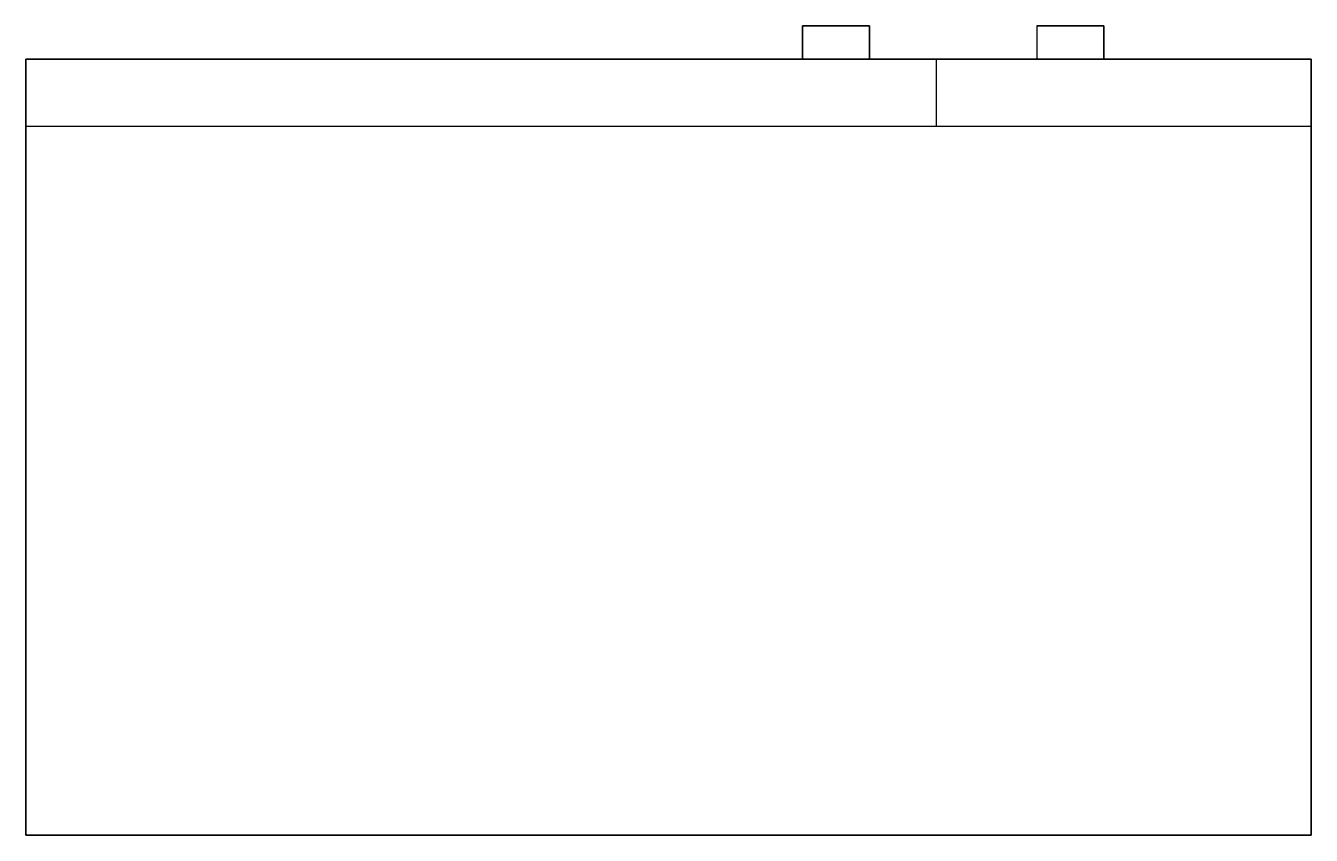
# Model space of a CAD drawing. Extents: x -4426 to -3466, y 9224 to 9829.
import ezdxf

# ---------------------------------------------------------------- set-up
doc = ezdxf.new("R2010")
doc.units = 0
doc.header["$LTSCALE"] = 100
doc.header["$MEASUREMENT"] = 0
doc.layers.get('0').update_dxf_attribs({"linetype": 'CONTINUOUS'})
doc.layers.add('ZFREEZ', color=15, linetype='CONTINUOUS')

msp = doc.modelspace()

# ---------------------------------------------------------------- linework, layer by layer
at = {"color": 7, "linetype": 'CONTINUOUS'}
for p, q in [((-3795.73, 9828.78, -6304.14), (-3845.73, 9828.78, -6304.14)), ((-3795.73, 9828.78, -6004.14), (-3845.73, 9828.78, -6004.14))]:
    msp.add_line(p, q, dxfattribs=at)
for points in [[(-3795.73, 9828.78, -6004.14), (-3845.73, 9828.78, -6004.14), (-3845.73, 9828.78, -6304.14), (-3795.73, 9828.78, -6304.14)], [(-3795.73, 9803.78, -6304.14), (-3795.73, 9828.78, -6304.14), (-3845.73, 9828.78, -6304.14), (-3845.73, 9803.78, -6304.14)], [(-3795.73, 9803.78, -6004.14), (-3795.73, 9828.78, -6004.14), (-3845.73, 9828.78, -6004.14), (-3845.73, 9803.78, -6004.14)], [(-3795.73, 9803.78, -5504.14), (-3795.73, 9828.78, -5504.14), (-3845.73, 9828.78, -5504.14), (-3845.73, 9803.78, -5504.14)], [(-3620.73, 9803.78, -6204.14), (-3620.73, 9828.78, -6204.14), (-3670.73, 9828.78, -6204.14), (-3670.73, 9803.78, -6204.14)], [(-3620.73, 9803.78, -5704.14), (-3620.73, 9828.78, -5704.14), (-3670.73, 9828.78, -5704.14), (-3670.73, 9803.78, -5704.14)], [(-3465.73, 9223.78, -5154.14), (-4425.73, 9223.78, -5154.14), (-4425.73, 9223.78, -6954.14), (-3465.73, 9223.78, -6954.14)]]:
    msp.add_3dface(points, dxfattribs=at)
at = {"layer": 'ZFREEZ', "color": 7}
for p, q in [((-3845.73, 9828.78, -5804.14), (-3845.73, 9803.78, -5804.14)), ((-3845.73, 9828.78, -5804.14), (-3795.73, 9828.78, -5804.14)), ((-3795.73, 9828.78, -5804.14), (-3795.73, 9803.78, -5804.14)), ((-3670.73, 9828.78, -6204.14), (-3670.73, 9803.78, -6204.14)), ((-3670.73, 9828.78, -6204.14), (-3620.73, 9828.78, -6204.14)), ((-3620.73, 9828.78, -6204.14), (-3620.73, 9803.78, -6204.14)), ((-3465.73, 9803.78, -6954.14), (-4425.73, 9803.78, -6954.14)), ((-4425.73, 9803.78, -6954.14), (-4425.73, 9223.78, -6954.14)), ((-3745.73, 9803.78, -6904.14), (-3745.73, 9803.78, -5154.14)), ((-3745.73, 9803.78, -5154.14), (-3745.73, 9753.78, -5154.14)), ((-3465.73, 9223.78, -6954.14), (-3465.73, 9803.78, -6954.14)), ((-4425.73, 9753.78, -6904.14), (-4425.73, 9753.78, -5154.14)), ((-4425.73, 9753.78, -6954.14), (-3465.73, 9753.78, -6954.14)), ((-4425.73, 9223.78, -6954.14), (-4425.73, 9753.78, -6954.14)), ((-4425.73, 9753.78, -5154.14), (-3465.73, 9753.78, -5154.14)), ((-3465.73, 9753.78, -5154.14), (-3465.73, 9753.78, -6904.14)), ((-3465.73, 9753.78, -6954.14), (-3465.73, 9223.78, -6954.14))]:
    msp.add_line(p, q, dxfattribs=at)
at = {"layer": 'ZFREEZ', "color": 7, "extrusion": (-6.12303e-17, 1, 2.83275e-16)}
msp.add_line((-3745.73, 9803.78, -5904.14), (-4425.73, 9803.78, -5904.14), dxfattribs=at)
at = {"layer": 'ZFREEZ', "color": 7}
for points in [[(-3845.73, 9803.78, -6304.14), (-3845.73, 9803.78, -6004.14), (-3845.73, 9828.78, -6004.14), (-3845.73, 9828.78, -6304.14)], [(-3795.73, 9803.78, -6304.14), (-3795.73, 9803.78, -6004.14), (-3795.73, 9828.78, -6004.14), (-3795.73, 9828.78, -6304.14)], [(-3465.73, 9223.78, -5154.14), (-4425.73, 9223.78, -5154.14), (-4425.73, 9803.78, -5154.14), (-3465.73, 9803.78, -5154.14)]]:
    msp.add_3dface(points, dxfattribs=at)

doc.saveas('drawing.dxf')
